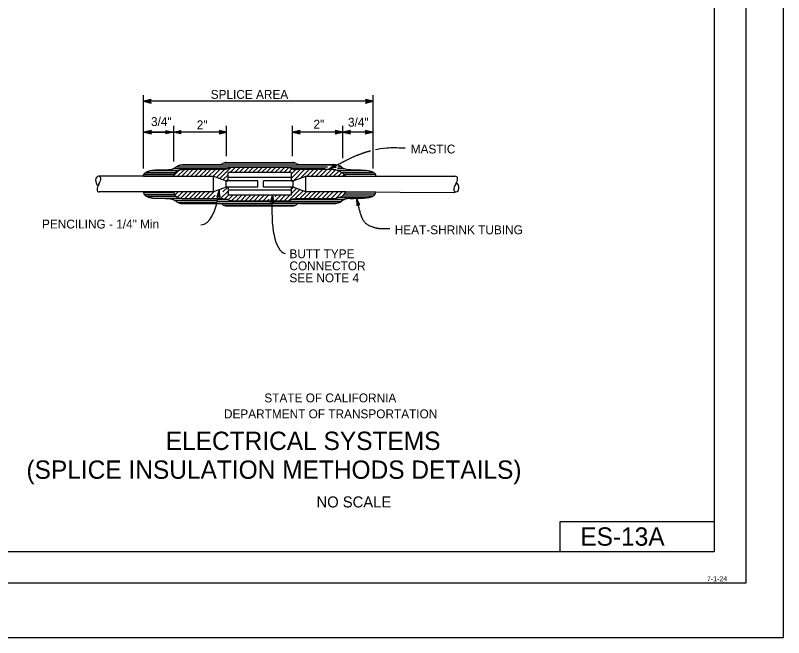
# Model space of a CAD drawing. Extents: x -893 to 867, y -474 to 712.
# Drawn here: x 258 to 867, y -474 to 18 of the extents above; entities that cross this region are included whole.
import ezdxf

# ---------------------------------------------------------------- set-up
doc = ezdxf.new("R2010")
doc.units = 0
for name, color, linetype in [('56 Stage 3 Anno', 7, 'Continuous'), ('57 Undefined', 7, 'Continuous'), ('60 Nongeo Data', 7, 'Continuous'), ('border_INSIDE-BORDER-anno', 7, 'Continuous'), ('border_PLOTTING-ELEMENTS', 7, 'Continuous'), ('border_rw_22x34_Cut_Lines', 7, 'Continuous'), ('border_SHEET', 7, 'Continuous'), ('border_WITHIN-BORDER-anno', 7, 'Continuous')]:
    doc.layers.add(name, color=color, linetype=linetype)

msp = doc.modelspace()

# ---------------------------------------------------------------- linework, layer by layer
at = {"layer": '56 Stage 3 Anno'}
for p, q in [((359.11, -49.59), (365.11, -48.26)), ((359.42, -102.67), (359.42, -44.76)), ((365.42, -48.25), (359.42, -49.59)), ((360.5, -49.58), (364.87, -48.62)), ((365.2, -48.61), (360.8, -49.59)), ((365.11, -48.26), (364.31, -49.59)), ((364.62, -49.59), (365.42, -48.25)), ((365.11, -48.26), (365.11, -48.26)), ((365.42, -48.25), (365.42, -48.25)), ((541.39, -49.59), (535.39, -48.26)), ((535.39, -48.26), (535.39, -48.26)), ((535.39, -48.26), (536.19, -49.59)), ((540, -49.58), (535.63, -48.62)), ((541.39, -102.66), (541.39, -44.76)), ((365.11, -50.93), (359.11, -49.59)), ((359.11, -49.59), (359.11, -49.59)), ((541.39, -49.59), (359.42, -49.59)), ((359.42, -49.59), (359.42, -49.59)), ((359.42, -49.59), (365.42, -50.92)), ((364.89, -50.57), (360.49, -49.59)), ((360.81, -49.59), (365.18, -50.56)), ((361.87, -49.59), (364.69, -48.96)), ((364.66, -50.21), (361.87, -49.59)), ((364.97, -48.97), (362.18, -49.59)), ((362.18, -49.59), (365.01, -50.22)), ((363.25, -49.59), (364.46, -49.32)), ((364.48, -49.86), (363.25, -49.59)), ((364.79, -49.31), (363.56, -49.59)), ((363.56, -49.59), (364.77, -49.86)), ((364.31, -49.59), (365.11, -50.93)), ((365.42, -50.92), (364.62, -49.59)), ((365.11, -50.93), (365.11, -50.93)), ((365.42, -50.92), (365.42, -50.92)), ((536.19, -49.59), (535.39, -50.93)), ((535.39, -50.93), (541.39, -49.59)), ((535.39, -50.93), (535.39, -50.93)), ((535.61, -50.57), (540.01, -49.59)), ((538.63, -49.59), (535.81, -48.96)), ((535.85, -50.21), (538.63, -49.59)), ((536.02, -49.86), (537.25, -49.59)), ((537.25, -49.59), (536.04, -49.32)), ((541.39, -49.59), (541.39, -49.59)), ((359.55, -73.94), (365.55, -72.61)), ((365.72, -72.57), (359.72, -73.91)), ((360.95, -73.94), (365.32, -72.97)), ((365.51, -72.93), (361.1, -73.91)), ((365.55, -72.61), (364.75, -73.94)), ((364.92, -73.91), (365.72, -72.57)), ((365.55, -72.61), (365.55, -72.61)), ((365.72, -72.57), (365.72, -72.57)), ((377.89, -73.91), (377.09, -72.57)), ((377.09, -72.57), (377.09, -72.57)), ((377.09, -72.57), (383.09, -73.91)), ((377.31, -72.93), (381.71, -73.91)), ((383.09, -73.91), (389.09, -72.58)), ((383.41, -97.29), (383.41, -68.91)), ((384.48, -73.91), (388.86, -72.94)), ((389.09, -72.58), (388.29, -73.91)), ((389.09, -72.58), (389.09, -72.58)), ((425.29, -73.91), (419.29, -72.58)), ((419.29, -72.58), (419.29, -72.58)), ((419.29, -72.58), (420.09, -73.91)), ((423.9, -73.91), (419.53, -72.94)), ((425.29, -92.91), (425.29, -68.91)), ((477.54, -92.91), (477.54, -68.91)), ((483.54, -72.57), (477.54, -73.91)), ((483.33, -72.93), (478.92, -73.91)), ((482.74, -73.91), (483.54, -72.57)), ((483.54, -72.57), (483.54, -72.57)), ((517.41, -73.91), (511.41, -72.58)), ((511.41, -72.58), (511.41, -72.58)), ((511.41, -72.58), (512.21, -73.91)), ((516.02, -73.91), (511.64, -72.94)), ((517.41, -94.6), (517.41, -68.91)), ((523.41, -72.57), (517.41, -73.91)), ((523.19, -72.93), (518.79, -73.91)), ((522.61, -73.91), (523.41, -72.57)), ((523.41, -72.57), (523.41, -72.57)), ((540.95, -73.94), (534.95, -72.61)), ((534.95, -72.61), (534.95, -72.61)), ((534.95, -72.61), (535.75, -73.94)), ((539.55, -73.94), (535.18, -72.97)), ((365.55, -75.28), (359.55, -73.94)), ((359.55, -73.94), (359.55, -73.94)), ((359.72, -73.91), (359.72, -73.91)), ((359.72, -73.91), (365.72, -75.24)), ((365.34, -74.93), (360.93, -73.94)), ((361.11, -73.92), (365.49, -74.89)), ((362.32, -73.95), (365.14, -73.32)), ((365.1, -74.57), (362.32, -73.95)), ((365.27, -73.29), (362.49, -73.91)), ((362.49, -73.91), (365.31, -74.54)), ((362.61, -73.91), (383.09, -73.91)), ((387.77, -73.91), (362.92, -73.91)), ((363.7, -73.95), (364.91, -73.68)), ((364.93, -74.22), (363.7, -73.95)), ((365.1, -73.64), (363.87, -73.91)), ((363.87, -73.91), (365.08, -74.18)), ((364.75, -73.94), (365.55, -75.28)), ((365.72, -75.24), (364.92, -73.91)), ((365.55, -75.28), (365.55, -75.28)), ((365.72, -75.24), (365.72, -75.24)), ((383.09, -73.91), (377.09, -75.24)), ((377.09, -75.24), (377.89, -73.91)), ((377.09, -75.24), (377.09, -75.24)), ((381.7, -73.91), (377.33, -74.88)), ((380.33, -73.91), (377.5, -74.53)), ((377.54, -73.29), (380.33, -73.91)), ((377.72, -73.63), (378.95, -73.91)), ((378.95, -73.91), (377.74, -74.17)), ((383.09, -73.91), (383.09, -73.91)), ((389.09, -75.25), (383.09, -73.91)), ((383.09, -73.91), (383.09, -73.91)), ((388.88, -74.89), (384.47, -73.91)), ((385.85, -73.91), (388.68, -73.29)), ((388.64, -74.53), (385.85, -73.91)), ((387.24, -73.91), (388.44, -73.65)), ((388.47, -74.19), (387.24, -73.91)), ((425.29, -73.91), (387.77, -73.91)), ((388.29, -73.91), (389.09, -75.25)), ((389.09, -75.25), (389.09, -75.25)), ((420.09, -73.91), (419.29, -75.25)), ((419.29, -75.25), (425.29, -73.91)), ((419.29, -75.25), (419.29, -75.25)), ((419.51, -74.89), (423.91, -73.91)), ((422.53, -73.91), (419.7, -73.29)), ((419.74, -74.53), (422.53, -73.91)), ((419.92, -74.19), (421.15, -73.91)), ((421.15, -73.91), (419.94, -73.65)), ((425.29, -73.91), (425.29, -73.91)), ((517.41, -73.91), (477.54, -73.91)), ((477.54, -73.91), (477.54, -73.91)), ((477.54, -73.91), (483.54, -75.24)), ((478.93, -73.91), (483.31, -74.88)), ((483.09, -73.29), (480.31, -73.91)), ((480.31, -73.91), (483.13, -74.53)), ((482.92, -73.63), (481.69, -73.91)), ((481.69, -73.91), (482.9, -74.17)), ((483.54, -75.24), (482.74, -73.91)), ((483.54, -75.24), (483.54, -75.24)), ((512.21, -73.91), (511.41, -75.25)), ((511.41, -75.25), (517.41, -73.91)), ((511.41, -75.25), (511.41, -75.25)), ((511.63, -74.89), (516.03, -73.91)), ((514.65, -73.91), (511.82, -73.29)), ((511.86, -74.53), (514.65, -73.91)), ((512.04, -74.19), (513.26, -73.91)), ((513.26, -73.91), (512.06, -73.65)), ((537.89, -73.91), (517.41, -73.91)), ((517.41, -73.91), (517.41, -73.91)), ((517.41, -73.91), (523.41, -75.24)), ((517.41, -73.91), (517.41, -73.91)), ((518.8, -73.91), (523.17, -74.88)), ((522.96, -73.29), (520.17, -73.91)), ((520.17, -73.91), (523, -74.53)), ((522.78, -73.63), (521.55, -73.91)), ((521.55, -73.91), (522.76, -74.17)), ((523.41, -75.24), (522.61, -73.91)), ((523.41, -75.24), (523.41, -75.24)), ((535.75, -73.94), (534.95, -75.28)), ((534.95, -75.28), (540.95, -73.94)), ((534.95, -75.28), (534.95, -75.28)), ((535.16, -74.93), (539.57, -73.94)), ((538.18, -73.95), (535.36, -73.32)), ((535.4, -74.57), (538.18, -73.95)), ((535.57, -74.22), (536.8, -73.95)), ((536.8, -73.95), (535.59, -73.68)), ((540.95, -73.94), (540.95, -73.94)), ((419.94, -110.68), (428.54, -102.08)), ((428.24, -105.91), (432.19, -101.96)), ((431.77, -105.91), (435.77, -101.92)), ((435.31, -105.91), (439.33, -101.9)), ((438.84, -105.91), (442.88, -101.88)), ((442.38, -105.91), (446.42, -101.87)), ((445.92, -105.91), (449.96, -101.87)), ((449.45, -105.91), (453.5, -101.87)), ((452.99, -105.91), (457.03, -101.87)), ((456.52, -105.91), (460.56, -101.88)), ((460.06, -105.91), (464.08, -101.89)), ((463.59, -105.91), (467.61, -101.9)), ((467.13, -105.91), (471.14, -101.9)), ((470.66, -105.91), (474.55, -102.03)), ((474.2, -105.91), (477.07, -103.05)), ((382.78, -108.94), (383.04, -108.69)), ((383.67, -108.06), (387.52, -104.21)), ((386.32, -108.94), (391.57, -103.7)), ((389.85, -108.94), (395.14, -103.66)), ((393.39, -108.94), (398.67, -103.66)), ((396.93, -108.94), (402.21, -103.66)), ((400.46, -108.94), (405.75, -103.66)), ((404, -108.94), (409.29, -103.65)), ((407.53, -108.94), (412.83, -103.65)), ((411.07, -108.94), (416.38, -103.63)), ((414.6, -108.94), (419.94, -103.61)), ((417.31, -109.77), (423.55, -103.53)), ((422.56, -111.59), (426.43, -107.73)), ((476.43, -107.22), (480.02, -103.63)), ((476.43, -110.76), (483.54, -103.64)), ((478.51, -112.21), (487.08, -103.64)), ((483.93, -110.33), (490.61, -103.64)), ((488.85, -108.94), (494.14, -103.65)), ((492.39, -108.94), (497.67, -103.66)), ((495.92, -108.94), (501.2, -103.66)), ((499.46, -108.94), (504.73, -103.66)), ((502.99, -108.94), (508.26, -103.67)), ((506.53, -108.94), (511.59, -103.88)), ((510.06, -108.94), (514.24, -104.77)), ((513.6, -108.94), (516.49, -106.05)), ((517.13, -108.94), (518.48, -107.59)), ((425.27, -112.41), (426.43, -111.26)), ((383.15, -121.54), (383.42, -121.27)), ((384.37, -123.86), (386.96, -121.27)), ((386.3, -125.46), (390.49, -121.27)), ((388.98, -126.32), (394.03, -121.27)), ((392.3, -126.53), (397.56, -121.27)), ((395.82, -126.55), (401.1, -121.27)), ((399.35, -126.55), (404.63, -121.27)), ((402.89, -126.55), (408.17, -121.27)), ((406.42, -126.55), (411.71, -121.27)), ((409.95, -126.56), (415.44, -121.07)), ((419.61, -120.43), (419.8, -120.24)), ((420.51, -126.61), (426.43, -120.69)), ((421.07, -118.97), (421.19, -118.85)), ((422.25, -121.33), (426.16, -117.41)), ((474.56, -128.18), (483.27, -119.47)), ((476.43, -119.25), (478.17, -117.51)), ((476.43, -122.78), (480.72, -118.49)), ((479.69, -126.59), (485.82, -120.46)), ((483.25, -126.56), (488.55, -121.27)), ((486.78, -126.57), (492.08, -121.27)), ((490.32, -126.56), (495.62, -121.27)), ((493.86, -126.56), (499.15, -121.27)), ((497.4, -126.55), (502.69, -121.27)), ((500.94, -126.55), (506.23, -121.27)), ((504.48, -126.54), (509.76, -121.27)), ((508.03, -126.54), (513.3, -121.27)), ((511.72, -126.38), (516.83, -121.27)), ((413.48, -126.56), (416.2, -123.85)), ((423.95, -126.7), (426.74, -123.91)), ((426.64, -127.55), (430.27, -123.91)), ((429.53, -128.19), (433.81, -123.91)), ((432.99, -128.26), (437.34, -123.91)), ((436.5, -128.29), (440.88, -123.91)), ((440.01, -128.32), (444.41, -123.91)), ((443.53, -128.33), (447.95, -123.91)), ((447.06, -128.34), (451.48, -123.91)), ((450.6, -128.34), (455.02, -123.91)), ((454.13, -128.34), (458.56, -123.91)), ((457.67, -128.33), (458.93, -127.08)), ((460.04, -129.79), (461.72, -123.87)), ((460.41, -129.59), (461.64, -125.25)), ((460.78, -129.38), (461.56, -126.63)), ((461.56, -126.63), (462.03, -129.49)), ((461.64, -125.26), (462.36, -129.68)), ((461.72, -123.87), (461.72, -123.87)), ((461.72, -123.87), (462.71, -129.94)), ((463.74, -124.86), (464.69, -123.91)), ((463.82, -128.32), (468.22, -123.91)), ((467.36, -128.31), (471.76, -123.91)), ((470.9, -128.3), (475.29, -123.91)), ((530.94, -131.61), (528.22, -126.11)), ((528.22, -126.11), (528.22, -126.11)), ((528.22, -126.11), (528.35, -132.25)), ((528.54, -127.46), (528.64, -131.94)), ((530.55, -131.49), (528.55, -127.45)), ((461.42, -129.06), (460.04, -129.79)), ((460.04, -129.79), (460.04, -129.79)), ((461.14, -129.22), (461.48, -128.01)), ((462.71, -129.94), (461.42, -129.06)), ((461.48, -128.01), (461.68, -129.23)), ((462.71, -129.94), (462.71, -129.94)), ((528.35, -132.25), (529.45, -131.16)), ((528.35, -132.25), (528.35, -132.25)), ((530.14, -131.35), (528.88, -128.79)), ((528.88, -128.79), (528.94, -131.68)), ((529.76, -131.26), (529.21, -130.13)), ((529.21, -130.13), (529.23, -131.37)), ((529.45, -131.16), (530.94, -131.61)), ((530.94, -131.61), (530.94, -131.61))]:
    msp.add_line(p, q, dxfattribs=at)
for points in [[(512.01, -101.82), (506.17, -103.38), (510.8, -99.49), (510.77, -99.89), (507.38, -102.75), (511.67, -101.6), (511.32, -101.39), (508.58, -102.12), (510.75, -100.3), (510.72, -100.71), (509.79, -101.5), (510.97, -101.18), (510.71, -101.01), (510.8, -99.49), (510.71, -101.01)], [(420.08, -125.57), (419.53, -119.54), (417.47, -125.23), (417.85, -125.07), (419.35, -120.9), (419.76, -125.32), (419.44, -125.07), (419.18, -122.24), (418.22, -124.91), (418.59, -124.74), (419.01, -123.59), (419.12, -124.82), (418.87, -124.62), (417.47, -125.23), (418.87, -124.62)]]:
    msp.add_lwpolyline(points, close=True, dxfattribs=at)
for centre, major_axis, start_param, end_param in [((393.61, -64.99), (12.4, -82.26), 6.241247, 7.077826), ((491.79, -89.49), (-19.52, -80.87), 5.220588, 6.252846)]:
    msp.add_ellipse(centre, major_axis=major_axis, ratio=0.291204, start_param=start_param, end_param=end_param, dxfattribs=at)
for points, degree in [([(506.17, -103.38), (523.18, -94.49), (532.9, -90.53), (539.32, -88.65)], 2), ([(543.35, -87.63), (544.64, -87.36), (552.74, -86.03), (559.14, -86.21), (566.73, -86.41)], 3), ([(528.44, -126.7), (530.09, -135.64), (533.92, -145.99), (543.57, -150.13), (548.99, -150.13), (554.7, -150.33)], 2)]:
    msp.add_open_spline(points, degree=degree, dxfattribs=at)
at = {"layer": '60 Nongeo Data'}
for p, q in [((383.08, -102.82), (426.27, -102.82)), ((385.64, -101.32), (505.25, -101.32)), ((389.61, -99.82), (510.4, -99.82)), ((393.15, -99.66), (418.95, -99.66)), ((423.24, -98.32), (479.58, -98.32)), ((425.29, -97.91), (451.41, -97.91)), ((451.43, -97.91), (477.54, -97.91)), ((476.75, -102.82), (503.31, -102.82)), ((483.88, -99.66), (509.68, -99.66)), ((513.02, -102.82), (518.3, -102.82)), ((513.41, -101.32), (516.1, -101.32)), ((382.68, -108.94), (323.91, -108.94)), ((359.48, -108.82), (382.85, -108.82)), ((359.93, -107.32), (383.95, -107.32)), ((361.55, -105.82), (384.82, -105.82)), ((365.71, -104.32), (387.18, -104.32)), ((382.68, -108.94), (414.93, -108.94)), ((414.93, -121.27), (414.93, -108.94)), ((414.93, -108.94), (424.93, -112.41)), ((476.43, -105.91), (426.43, -105.91)), ((426.43, -112.41), (426.43, -105.91)), ((476.43, -105.91), (476.43, -112.41)), ((477.93, -112.41), (487.93, -108.94)), ((509, -103.66), (479.66, -103.66)), ((487.93, -121.27), (487.93, -108.94)), ((487.93, -108.94), (519.7, -108.94)), ((513.19, -104.32), (536.05, -104.32)), ((516.14, -105.82), (541.22, -105.82)), ((518.21, -107.32), (542.91, -107.32)), ((519.6, -108.82), (543.37, -108.82)), ((519.7, -108.94), (606.44, -108.94)), ((324.04, -114.98), (324.05, -114.96)), ((424.93, -117.41), (424.93, -112.41)), ((424.93, -112.41), (426.43, -112.41)), ((449.93, -112.41), (424.93, -112.41)), ((476.43, -109.91), (426.43, -109.91)), ((449.93, -117.41), (449.93, -112.41)), ((454.43, -117.41), (454.43, -112.41)), ((477.93, -112.41), (454.43, -112.41)), ((476.43, -112.41), (477.93, -112.41)), ((477.93, -117.41), (477.93, -112.41)), ((606.83, -114.85), (606.82, -114.87)), ((382.68, -121.27), (324.43, -121.27)), ((414.93, -121.27), (382.68, -121.27)), ((424.93, -117.41), (414.93, -121.27)), ((449.93, -117.41), (424.93, -117.41)), ((426.43, -117.41), (426.43, -123.91)), ((476.43, -119.91), (426.43, -119.91)), ((477.93, -117.41), (454.43, -117.41)), ((476.43, -117.41), (476.43, -123.91)), ((487.93, -121.27), (477.93, -117.41)), ((519.7, -121.27), (487.93, -121.27)), ((519.7, -121.27), (543.38, -121.27)), ((519.7, -121.27), (606.03, -121.7)), ((359.52, -121.77), (383.42, -121.77)), ((360.2, -123.27), (384.08, -123.27)), ((362.3, -124.77), (385.29, -124.77)), ((369.7, -126.27), (388.67, -126.27)), ((383.85, -127.77), (418.09, -127.77)), ((418.17, -127.37), (426.23, -127.37)), ((476.43, -123.91), (426.43, -123.91)), ((476.89, -127.27), (518.61, -127.27)), ((514.28, -125.77), (536.66, -125.77)), ((517.32, -124.27), (541.44, -124.27)), ((518.56, -122.77), (542.98, -122.77)), ((386.3, -129.27), (417.75, -129.27)), ((393.15, -130.55), (418.95, -130.55)), ((417.48, -130.37), (461.33, -130.37)), ((417.84, -128.87), (460.3, -128.87)), ((423.2, -131.87), (461.28, -131.87)), ((425.29, -132.3), (451.41, -132.3)), ((451.43, -132.29), (477.54, -132.29)), ((461.28, -131.77), (479.86, -131.77)), ((461.34, -130.27), (512.65, -130.27)), ((462.52, -128.77), (516.24, -128.77)), ((483.88, -130.54), (509.68, -130.54))]:
    msp.add_line(p, q, dxfattribs=at)
for centre, major_axis, ratio, start_param, end_param in [((419.35, -98.19), (3.5, 0.18), 0.417374, 4.577304, 5.760958), ((425.45, -99.36), (3.5, 0.18), 0.417374, 1.595135, 2.599544), ((473.39, -103.37), (-3.5, 0.18), 0.417374, 3.683641, 4.68805), ((479.49, -102.2), (-3.5, 0.18), 0.417374, 0.522227, 1.639436), ((477.38, -99.37), (-3.5, 0.18), 0.417374, 3.683641, 4.68805), ((483.48, -98.2), (-3.5, 0.18), 0.417374, 0.522227, 1.705881), ((509.68, -102.87), (-7.33, 0), 0.438157, 3.54456, 4.712389), ((523.26, -100.46), (-7.33, 0), 0.438157, 0.368799, 1.570796), ((324.44, -112.83), (1.07, -3.82), 0.717873, 2.951222, 5.570842), ((320.63, -114.58), (4.43, 5.28), 0.446766, 4.970943, 6.6526), ((602.97, -114.88), (-4.66, -5.56), 0.446766, 1.9002, 3.505575), ((327.9, -115.33), (4.66, 5.56), 0.446766, 1.9002, 3.505575), ((610.24, -115.63), (-4.43, -5.28), 0.446766, 4.970943, 6.6526), ((606.42, -117.37), (-1.07, 3.82), 0.717873, 2.951222, 5.570842), ((523.26, -129.75), (-7.33, 0), 0.438157, 4.712389, 5.914386), ((419.35, -132.02), (3.5, -0.18), 0.417374, 0.522227, 1.705881), ((425.45, -130.84), (3.5, -0.18), 0.417374, 3.683641, 4.68805), ((477.38, -130.84), (-3.5, -0.18), 0.417374, 1.595135, 2.599544), ((483.48, -132.01), (-3.5, -0.18), 0.417374, 4.577304, 5.760958), ((509.68, -127.33), (-7.33, 0), 0.438157, 1.570796, 2.738625)]:
    msp.add_ellipse(centre, major_axis=major_axis, ratio=ratio, start_param=start_param, end_param=end_param, dxfattribs=at)
for points, degree in [([(379.58, -103.66), (380.78, -103.67), (383.42, -102.85), (385.32, -101.48), (387.3, -100.36), (389.35, -99.66), (393.15, -99.66)], 2), ([(519.7, -108.94), (518.72, -107.85), (518.01, -107.06), (516.33, -105.9), (513.67, -104.38), (511.16, -103.71), (508.91, -103.66), (501.67, -103.66), (489.49, -103.64), (482.16, -103.64), (480.22, -103.66), (478.32, -103.55), (477.03, -103.1), (476.6, -102.65), (475.08, -101.85), (471.66, -101.91), (452.09, -101.84), (429.28, -101.91), (427.78, -102.15), (426.41, -102.76), (424.86, -103.44), (423.17, -103.66), (398.02, -103.66), (390.64, -103.66), (387.36, -104.05), (386.04, -104.85), (384.05, -106.39), (383.92, -107.75), (383.47, -108.39), (382.68, -108.94)], 3), ([(359.47, -108.94), (359.54, -106.7), (363.44, -104.75), (367.24, -103.96), (371.11, -103.91), (376.74, -103.91), (379.58, -103.66)], 2), ([(523.27, -103.66), (526.11, -103.91), (531.74, -103.91), (534.38, -104.08), (539.41, -104.75), (543.31, -106.7), (543.38, -108.94)], 2), ([(359.47, -121.27), (359.54, -123.51), (363.44, -125.46), (367.24, -126.25), (371.11, -126.3), (376.74, -126.3), (379.58, -126.55)], 2), ([(382.68, -121.27), (383.27, -121.57), (383.9, -122.27), (384.05, -123.82), (386.04, -125.36), (387.36, -126.16), (390.64, -126.55), (398.02, -126.55), (423.17, -126.55), (424.86, -126.76), (426.41, -127.44), (427.78, -128.06), (429.28, -128.3), (452.09, -128.37), (471.66, -128.29), (475.08, -128.36), (476.6, -127.56), (477.03, -127.11), (478.32, -126.66), (480.22, -126.55), (482.16, -126.57), (489.49, -126.57), (501.67, -126.54), (508.91, -126.54), (511.16, -126.49), (513.35, -126.13), (516.58, -124.97), (517.74, -123.95), (518.27, -123.13), (519.7, -121.27)], 3), ([(523.27, -126.55), (526.11, -126.3), (531.74, -126.3), (535.01, -125.99), (539.41, -125.46), (543.31, -123.51), (543.38, -121.27)], 2), ([(379.58, -126.55), (380.78, -126.53), (383.42, -127.36), (385.32, -128.73), (387.3, -129.85), (389.35, -130.55), (393.15, -130.55)], 2)]:
    msp.add_open_spline(points, degree=degree, dxfattribs=at)
at = {"layer": 'border_PLOTTING-ELEMENTS'}
for points in [[(-893.46, -474.05), (866.55, -474.05), (866.55, 711.96), (-893.46, 711.96)], [(-863.46, 668.96), (836.55, 668.96), (836.55, -431.05), (-863.46, -431.05)]]:
    msp.add_lwpolyline(points, close=True, dxfattribs=at)
at = {"layer": 'border_rw_22x34_Cut_Lines'}
msp.add_lwpolyline([(-863.46, 668.96), (836.55, 668.96), (836.55, -431.05), (-863.46, -431.05)], close=True, dxfattribs=at)
at = {"layer": 'border_SHEET'}
for p, q in [((811.55, 643.96), (811.55, -406.05)), ((689.52, -406.05), (689.52, -382.05)), ((689.52, -382.05), (811.52, -382.05)), ((811.55, -406.05), (-813.46, -406.05))]:
    msp.add_line(p, q, dxfattribs=at)

# ---------------------------------------------------------------- texts
at = {"layer": '57 Undefined'}
for s, p in [('SPLICE AREA', (412.69, -47.62)), ('3/4"', (365.41, -69.14)), ('2"', (401.66, -71.72)), ('2"', (494.09, -71.23)), ('3/4"', (521.45, -69.63)), ('MASTIC', (571.13, -90.84)), ('PENCILING - 1/4" Min', (279.07, -150.24)), ('HEAT-SHRINK TUBING', (558.53, -154.79)), ('BUTT TYPE', (475.07, -173.77)), ('CONNECTOR', (475.07, -183.3)), ('SEE NOTE 4', (475.07, -192.82))]:
    msp.add_text(s, height=7, dxfattribs=at).set_placement(p)
at = {"layer": 'border_INSIDE-BORDER-anno'}
for s, height, p in [('STATE OF CALIFORNIA', 7, (455.18, -287.84)), ('DEPARTMENT OF TRANSPORTATION', 7, (423.18, -300.45)), ('ELECTRICAL SYSTEMS', 14.5, (377.08, -325.53)), ('(SPLICE INSULATION METHODS DETAILS)', 14.5, (266.74, -348.35)), ('NO SCALE', 8.75, (496.52, -371.04))]:
    msp.add_text(s, height=height, dxfattribs=at).set_placement(p)
at = {"layer": 'border_WITHIN-BORDER-anno'}
for s, height, p in [('ES-13A', 14.5, (705.45, -401.3)), ('7-1-24', 4, (805.79, -429.47))]:
    msp.add_text(s, height=height, dxfattribs=at).set_placement(p)

doc.saveas('drawing.dxf')
